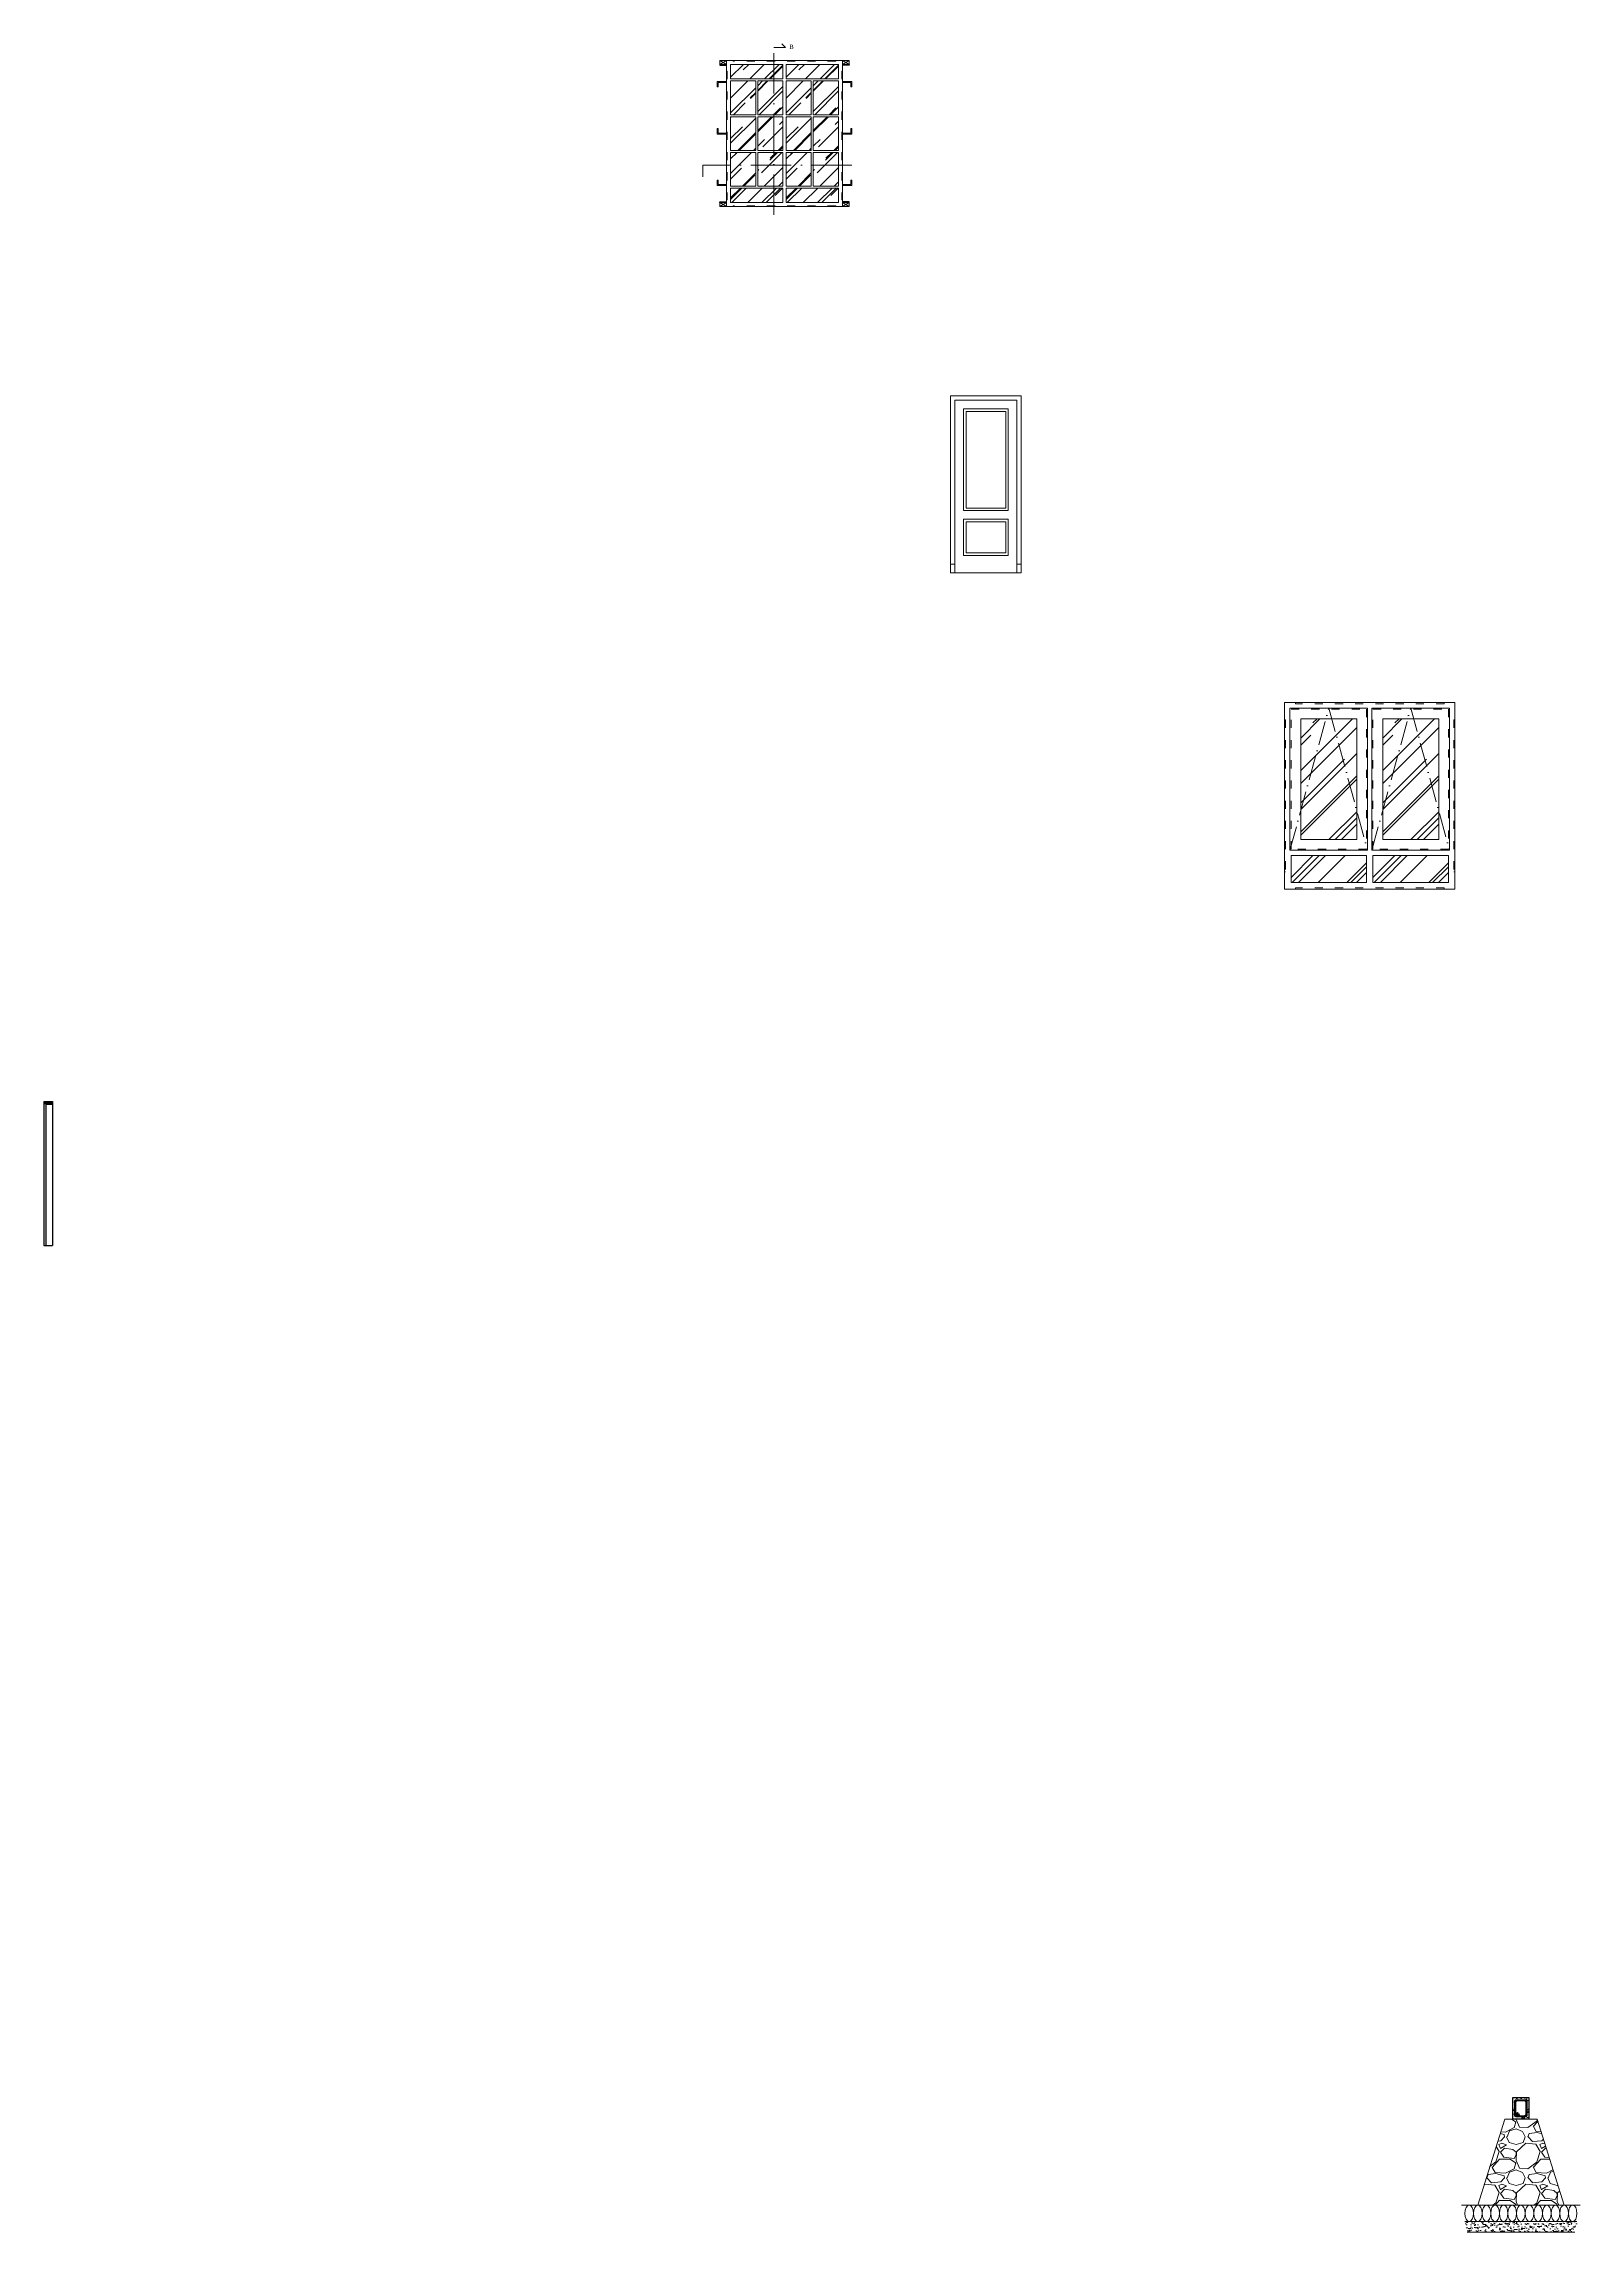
# Model space of a CAD drawing. Header units: millimetres. Extents: x -12161372 to 46643, y -9506984 to 15358.
# Drawn here: x 42121 to 44401, y 3277 to 6526 of the extents above; entities that cross this region are included whole.
import ezdxf

# ---------------------------------------------------------------- set-up
doc = ezdxf.new("R2010")
doc.units = ezdxf.units.MM
doc.linetypes.add('ACAD_ISO03W100', pattern=[30, 12, -18])
doc.linetypes.add('ACAD_ISO10W100', pattern=[18, 12, -3, 0, -3])
doc.layers.add('8', color=8, linetype='Continuous')
doc.layers.add('sloof', color=7, linetype='Continuous')
for name, color, linetype, lineweight in [('dimensi', 50, 'Continuous', 5), ('garis potongan', 3, 'ACAD_ISO10W100', 18), ('hatch', 7, 'Continuous', 5), ('jendela', 7, 'Continuous', 15), ('pintu', 7, 'Continuous', 13), ('pondasi', 7, 'Continuous', 13), ('teks', 255, 'Continuous', 5)]:
    doc.layers.add(name, color=color, linetype=linetype, lineweight=lineweight)
doc.styles.add('teks3', font='times.ttf', dxfattribs={"height": 25})

msp = doc.modelspace()

# ---------------------------------------------------------------- hatches: boundary and pattern name
at = {"layer": '8'}
h = msp.add_hatch(dxfattribs=at)
h.set_pattern_fill('STEEL', color=256, scale=15, style=0)
h.set_pattern_definition([(45, (37269.1266, 1920.421), (-1.3258252, 1.3258252), []), (45, (37269.1266, 1921.3585), (-1.3258252, 1.3258252), [])])
h.paths.add_polyline_path([(42120.94, 4955.507), (42120.94, 4952.507), (42123.94, 4952.507), (42123.94, 4951.507), (42133.94, 4951.507), (42133.94, 4955.507)])
at = {"layer": 'hatch'}
h = msp.add_hatch(dxfattribs=at)
h.set_pattern_fill('AR-RROOF', color=256, scale=1.25, angle=45)
h.set_pattern_definition([(45, (40298.78, 9822.96), (26.94077, 71.84205), [476.25, -63.5, 158.75, -31.75]), (45, (40317.413, 9864.044), (-52.31, 7.4087), [95.25, -10.4775, 190.5, -23.8125]), (45, (40290.92, 9853.268), (101.7014, 131.78526), [254, -44.45, 127, -31.75])])
h.paths.add_polyline_path([(43217.682, 6473.484), (43217.682, 6494.984), (43140.182, 6494.984), (43140.182, 6473.484)])
h.paths.add_polyline_path([(43140.182, 6420.484), (43177.432, 6420.484), (43177.432, 6470.484), (43140.182, 6470.484)])
h.paths.add_polyline_path([(43217.682, 6470.484), (43180.432, 6470.484), (43180.432, 6420.484), (43217.682, 6420.484)])
h.paths.add_polyline_path([(43180.432, 6367.484), (43217.682, 6367.484), (43217.682, 6417.484), (43180.432, 6417.484)])
h.paths.add_polyline_path([(43177.432, 6417.484), (43140.182, 6417.484), (43140.182, 6367.484), (43177.432, 6367.484)])
h.paths.add_polyline_path([(43140.182, 6314.484), (43177.432, 6314.484), (43177.432, 6364.484), (43140.182, 6364.484)])
h.paths.add_polyline_path([(43217.682, 6364.484), (43180.432, 6364.484), (43180.432, 6314.484), (43217.682, 6314.484)])
h.paths.add_polyline_path([(43217.682, 6289.984), (43217.682, 6311.484), (43140.182, 6311.484), (43140.182, 6289.984)])
h = msp.add_hatch(dxfattribs=at)
h.set_pattern_fill('AR-RROOF', color=256, scale=1.25, angle=45)
h.set_pattern_definition([(45, (40381.28, 9822.96), (26.94077, 71.84205), [476.25, -63.5, 158.75, -31.75]), (45, (40399.913, 9864.044), (-52.31, 7.4087), [95.25, -10.4775, 190.5, -23.8125]), (45, (40373.42, 9853.268), (101.7014, 131.78526), [254, -44.45, 127, -31.75])])
h.paths.add_polyline_path([(43300.182, 6494.984), (43222.682, 6494.984), (43222.682, 6473.484), (43300.182, 6473.484)])
h.paths.add_polyline_path([(43259.932, 6470.484), (43222.682, 6470.484), (43222.682, 6420.484), (43259.932, 6420.484)])
h.paths.add_polyline_path([(43300.182, 6470.484), (43262.932, 6470.484), (43262.932, 6420.484), (43300.182, 6420.484)])
h.paths.add_polyline_path([(43300.182, 6417.484), (43262.932, 6417.484), (43262.932, 6367.484), (43300.182, 6367.484)])
h.paths.add_polyline_path([(43259.932, 6417.484), (43222.682, 6417.484), (43222.682, 6367.484), (43259.932, 6367.484)])
h.paths.add_polyline_path([(43259.932, 6364.484), (43222.682, 6364.484), (43222.682, 6314.484), (43259.932, 6314.484)])
h.paths.add_polyline_path([(43300.182, 6364.484), (43262.932, 6364.484), (43262.932, 6314.484), (43300.182, 6314.484)])
h.paths.add_polyline_path([(43300.182, 6311.484), (43222.682, 6311.484), (43222.682, 6289.984), (43300.182, 6289.984)])
h = msp.add_hatch(dxfattribs=at)
h.set_pattern_fill('AR-RROOF', color=256, scale=2, angle=45)
h.set_pattern_definition([(45, (40699.515, 10474.415), (43.10523, 114.94728), [762, -101.6, 254, -50.8]), (45, (40729.33, 10540.15), (-83.696, 11.85394), [152.4, -16.764, 304.8, -38.1]), (45, (40686.942, 10522.908), (162.72224, 210.85641), [406.4, -71.12, 203.2, -50.8])])
h.paths.add_polyline_path([(44069.463, 5523.577), (43986.263, 5523.577), (43986.263, 5344.377), (44069.463, 5344.377)])
h.paths.add_polyline_path([(44083.863, 5320.377), (43971.863, 5320.377), (43971.863, 5280.377), (44083.863, 5280.377)])
h = msp.add_hatch(dxfattribs=at)
h.set_pattern_fill('AR-RROOF', color=256, scale=2, angle=45)
h.set_pattern_definition([(45, (40821.115, 10474.415), (43.10523, 114.94728), [762, -101.6, 254, -50.8]), (45, (40850.93, 10540.15), (-83.696, 11.85394), [152.4, -16.764, 304.8, -38.1]), (45, (40808.542, 10522.908), (162.72224, 210.85641), [406.4, -71.12, 203.2, -50.8])])
h.paths.add_polyline_path([(44191.063, 5523.577), (44107.863, 5523.577), (44107.863, 5344.377), (44191.063, 5344.377)])
h.paths.add_polyline_path([(44205.463, 5320.377), (44093.463, 5320.377), (44093.463, 5280.377), (44205.463, 5280.377)])
h = msp.add_hatch(dxfattribs=at)
h.set_pattern_fill('AR-CONC', color=256, scale=0.08)
h.set_pattern_definition([(50, (37166.665, 3543.191), (14.574774, -1.275127), [1.524, -16.764]), (355, (37166.665, 3543.191), (-2.819474, 15.284548), [1.2192, -13.411247]), (100.45144, (37167.88, 3543.085), (11.7553, 14.00942), [1.2952, -14.24722]), (46.1842, (37166.665, 3547.255), (21.686323, -3.363386), [2.286, -25.146]), (96.63556, (37168.472, 3546.975), (18.99233, 19.79409), [1.9428, -21.37085]), (351.18415, (37166.665, 3547.255), (18.99233, 19.79409), [1.8288, -20.11678]), (21, (37168.697, 3546.239), (12.129151, -8.181216), [1.524, -16.764]), (326, (37168.697, 3546.239), (4.944162, 14.735037), [1.2192, -13.4112]), (71.45144, (37169.708, 3545.557), (17.073314, 6.553822), [1.2952, -14.247195]), (37.5, (37166.665, 3543.191), (0.2470883, 6.764403), [0, -13.24864, 0, -13.6144, 0, -13.462]), (7.5, (37166.665, 3543.191), (5.345573, 8.014446), [0, -7.76224, 0, -12.94384, 0, -5.1308]), (327.5, (37162.1336, 3543.191), (10.8472476, -0.4582995), [0, -5.08, 0, -15.8496, 0, -21.0312]), (317.5, (37160.102, 3543.191), (11.850335, 2.034119), [0, -6.604, 0, -10.52576, 0, -14.9352])])
h.paths.add_polyline_path([(44319.724, 3472.187, 1.88039364), (44320.508, 3471.472, 0.3793822)], flags=0)
h.paths.add_polyline_path([(44325.004, 3476.667), (44301.004, 3476.667), (44301.004, 3444.667), (44325.004, 3444.667)])
h.paths.add_polyline_path([(44304.204, 3471.867), (44304.204, 3449.467, 0.41421356), (44305.804, 3447.867), (44320.204, 3447.867, 0.41421356), (44321.804, 3449.467), (44321.804, 3471.867, 0.41421356), (44320.204, 3473.467), (44305.804, 3473.467, 0.41421356)], flags=16)
h.paths.add_polyline_path([(44306.284, 3449.147, 1.88039364), (44305.5, 3449.863, 0.3793822)], flags=0)
h = msp.add_hatch(dxfattribs=at)
h.set_pattern_fill('GRAVEL', color=256, scale=2.4)
h.set_pattern_definition([(228.01279, (37034.1123, 3357.1375), (-487.68, -548.64), [8.2013, -811.9316]), (184.96974, (37028.6259, 3351.0415), (731.5199997, 60.9600035), [14.0737, -1393.29717]), (132.51045, (37014.605, 3349.8223), (609.6000003, -670.5599998), [9.92356, -982.43335]), (267.27369, (36990.8307, 3334.5823), (60.9600001, 1219.2), [12.8161, -1268.7945]), (292.833654, (36990.221, 3321.7807), (-304.8, 731.52), [12.5672, -1244.1554]), (357.27369, (36995.0979, 3310.1983), (-1219.2, 60.9600001), [12.8161, -1268.7945]), (37.69424, (37007.8995, 3309.5887), (-792.47999996, -609.60000005), [16.94865, -1677.91477]), (72.25533, (37021.3107, 3319.952), (426.7200001, 1341.12), [16.00127, -1584.12616]), (121.429566, (37026.1875, 3335.192), (-487.6800001, 792.48), [12.8595, -1273.0931]), (175.23636, (37019.482, 3346.1647), (670.56, -60.96), [14.6811, -719.3745]), (222.397438, (37004.8515, 3347.384), (-731.52, -670.56), [18.98587, -1879.60254]), (138.814075, (37051.181, 3333.973), (-426.72, 365.76), [6.4801, -641.5336]), (171.469234, (37046.3043, 3338.24), (792.48, -121.9199999), [12.32837, -1220.51134]), (225, (37034.112, 3340.07), (-9e-15, -60.96), [8.621, -77.58943]), (203.19859, (37029.845, 3347.384), (304.8, 121.92), [4.6426, -459.61494]), (291.80141, (37025.578, 3345.555), (-60.96, 182.88), [6.56557, -321.71407]), (30.96376, (37028.016, 3339.459), (182.88, 121.92), [10.66367, -344.79116]), (161.56505, (37037.16, 3344.946), (121.92, -60.96), [7.7109, -185.06155]), (16.38954, (36990.221, 3345.555), (609.6, 182.88), [10.8021, -1069.41184]), (70.346176, (37000.5843, 3348.603), (-243.84, -670.56), [9.06237, -897.17318]), (293.19859, (37037.16, 3357.1375), (-121.92, 304.8), [9.2851, -454.9724]), (343.61046, (37040.818, 3348.603), (-609.6, 182.88), [10.8021, -1069.41184]), (339.44395, (36990.221, 3307.76), (-304.8, 121.92), [10.41684, -510.42562]), (294.77514, (36999.9747, 3304.1023), (-304.8000004, 670.5599998), [8.72813, -864.08624]), (66.80141, (37037.77, 3296.1775), (121.92, 304.8), [9.2851, -454.9724]), (17.354025, (37041.4275, 3304.712), (-792.48, -243.84), [10.2188, -1011.65702]), (69.44395, (37007.8995, 3296.1775), (-121.92, -304.8), [5.2084, -515.63405]), (101.30993, (37034.112, 3296.178), (-60.96, 243.84), [3.10835, -307.7279]), (165.96376, (37033.503, 3299.226), (182.88, -60.96), [12.5672, -238.7773]), (186.009006, (37021.3107, 3302.2735), (609.6, 60.96), [11.6464, -1152.99276]), (303.69007, (37028.016, 3333.973), (-60.96, 121.92), [8.79177, -211.00263]), (353.157227, (37032.893, 3326.6575), (1036.32, -121.91999995), [15.34936, -1519.5842]), (60.9454, (37048.133, 3324.829), (-243.84, -426.72), [6.2762, -621.3454]), (90, (37051.18, 3330.315), (-60.96, 60.96), [3.6576, -57.3024]), (120.25644, (37020.0915, 3304.1023), (243.84, -426.72), [8.4688, -838.4146]), (48.01279, (37015.8243, 3311.4175), (487.68, 548.64), [16.40263, -803.7303]), (0, (37026.8, 3323.61), (60.96, 60.96), [15.8496, -45.1104]), (325.304846, (37042.6467, 3323.6095), (609.6000002, -426.7199997), [9.63863, -954.2236]), (254.0546, (37050.5715, 3318.123), (-60.96, -243.84), [8.8759, -434.9196]), (207.645975, (37048.133, 3309.5887), (-1158.24, -609.5999999), [14.4515, -1430.69915]), (175.42608, (37035.3315, 3302.883), (-792.48, 60.96), [15.2887, -1513.5803])])
h.paths.add_polyline_path([(44249.004, 3316.667), (44377.004, 3316.667), (44337.004, 3444.667), (44289.004, 3444.667)])
h = msp.add_hatch(dxfattribs=at)
h.set_pattern_fill('AR-SAND', color=256, scale=0.16)
h.set_pattern_definition([(37.5, (36990.221, 3296.1775), (-0.256005, 7.830612), [0, -6.17728, 0, -6.9088, 0, -6.604]), (7.5, (36990.221, 3296.178), (7.192373, 11.469202), [0, -3.33248, 0, -5.56768, 0, -2.1336]), (327.5, (36985.222, 3296.1775), (12.655878, 0.022995), [0, -2.032, 0, -7.3152, 0, -9.5504]), (317.5, (36985.222, 3296.178), (12.216903, 3.566869), [0, -1.016, 0, -4.79552, 0, -5.4864])])
h.paths.add_polyline_path([(44393.004, 3276.667), (44396.204, 3292.667), (44229.804, 3292.667), (44233.004, 3276.667)])

# ---------------------------------------------------------------- linework, layer by layer
for p, q in [((42120.94, 4955.507), (42120.94, 4741.507)), ((42120.94, 4955.507), (42133.94, 4955.507)), ((42120.94, 4952.507), (42123.94, 4952.507)), ((42123.94, 4952.507), (42123.94, 4741.507)), ((42123.94, 4951.507), (42133.94, 4951.507)), ((42133.94, 4955.507), (42133.94, 4741.507)), ((42120.94, 4741.507), (42133.94, 4741.507))]:
    msp.add_line(p, q)
at = {"layer": 'dimensi', "lineweight": 30}
for points in [[(43124.182, 6494.984), (43124.182, 6493.984), (43134.182, 6493.984)], [(43316.182, 6494.984), (43316.182, 6493.984), (43306.182, 6493.984)], [(43124.182, 6289.984), (43124.182, 6290.984), (43134.182, 6290.984)], [(43316.182, 6289.984), (43316.182, 6290.984), (43306.182, 6290.984)]]:
    msp.add_lwpolyline(points, dxfattribs=at)
at = {"layer": 'garis potongan', "ltscale": 5}
msp.add_line((43216.393, 6525.741), (43221.696, 6520.438), dxfattribs=at)
for points in [[(43204.196, 6271.688), (43204.196, 6520.438), (43221.696, 6520.438)], [(43320.187, 6345.473), (43098.937, 6345.473), (43098.937, 6327.973)]]:
    msp.add_lwpolyline(points, dxfattribs=at)
at = {"layer": 'hatch', "extrusion": (0, 0, -1)}
for centre in [(44236.204, 3304.667), (44249.004, 3304.667), (44261.804, 3304.667), (44274.604, 3304.667), (44287.404, 3304.667), (44300.204, 3304.667)]:
    msp.add_ellipse(centre, major_axis=(0, 12), ratio=0.53333333, dxfattribs=at)
at = {"layer": 'hatch'}
for centre in [(44313.004, 3304.667), (44325.804, 3304.667), (44338.604, 3304.667), (44351.404, 3304.667), (44364.204, 3304.667), (44377.004, 3304.667), (44389.804, 3304.667)]:
    msp.add_ellipse(centre, major_axis=(0, 12), ratio=0.53333333, dxfattribs=at)
at = {"layer": 'jendela'}
for points in [[(43134.182, 6500.984), (43306.182, 6500.984), (43306.182, 6283.984), (43134.182, 6283.984)], [(43140.182, 6494.984), (43217.682, 6494.984), (43217.682, 6473.484), (43140.182, 6473.484)], [(43177.432, 6420.484), (43140.182, 6420.484), (43140.182, 6470.484), (43177.432, 6470.484)], [(43217.682, 6470.484), (43180.432, 6470.484), (43180.432, 6420.484), (43217.682, 6420.484)], [(43300.182, 6494.984), (43222.682, 6494.984), (43222.682, 6473.484), (43300.182, 6473.484)], [(43259.932, 6420.484), (43222.682, 6420.484), (43222.682, 6470.484), (43259.932, 6470.484)], [(43300.182, 6470.484), (43262.932, 6470.484), (43262.932, 6420.484), (43300.182, 6420.484)], [(43177.432, 6367.484), (43140.182, 6367.484), (43140.182, 6417.484), (43177.432, 6417.484)], [(43217.682, 6417.484), (43180.432, 6417.484), (43180.432, 6367.484), (43217.682, 6367.484)], [(43259.932, 6367.484), (43222.682, 6367.484), (43222.682, 6417.484), (43259.932, 6417.484)], [(43300.182, 6417.484), (43262.932, 6417.484), (43262.932, 6367.484), (43300.182, 6367.484)], [(43177.432, 6314.484), (43140.182, 6314.484), (43140.182, 6364.484), (43177.432, 6364.484)], [(43217.682, 6364.484), (43180.432, 6364.484), (43180.432, 6314.484), (43217.682, 6314.484)], [(43259.932, 6314.484), (43222.682, 6314.484), (43222.682, 6364.484), (43259.932, 6364.484)], [(43300.182, 6364.484), (43262.932, 6364.484), (43262.932, 6314.484), (43300.182, 6314.484)], [(43140.182, 6289.984), (43217.682, 6289.984), (43217.682, 6311.484), (43140.182, 6311.484)], [(43300.182, 6289.984), (43222.682, 6289.984), (43222.682, 6311.484), (43300.182, 6311.484)], [(44215.063, 5547.577), (43962.263, 5547.577), (43962.263, 5270.777), (44215.063, 5270.777)], [(44085.463, 5328.377), (43970.263, 5328.377), (43970.263, 5539.577), (44085.463, 5539.577)], [(43986.263, 5523.577), (44069.463, 5523.577), (44069.463, 5344.377), (43986.263, 5344.377)], [(44207.063, 5328.377), (44091.863, 5328.377), (44091.863, 5539.577), (44207.063, 5539.577)], [(44107.863, 5523.577), (44191.063, 5523.577), (44191.063, 5344.377), (44107.863, 5344.377)], [(44083.863, 5320.377), (43971.863, 5320.377), (43971.863, 5280.377), (44083.863, 5280.377)], [(44205.463, 5320.377), (44093.463, 5320.377), (44093.463, 5280.377), (44205.463, 5280.377)]]:
    msp.add_lwpolyline(points, close=True, dxfattribs=at)
at = {"layer": 'jendela', "linetype": 'ACAD_ISO03W100'}
for points in [[(44083.863, 5329.977), (43971.863, 5329.977), (43971.863, 5537.977), (44083.863, 5537.977)], [(44205.463, 5329.977), (44093.463, 5329.977), (44093.463, 5537.977), (44205.463, 5537.977)]]:
    msp.add_lwpolyline(points, close=True, dxfattribs=at)
at = {"layer": 'pintu'}
for p, q in [((43134.182, 6494.984), (43124.182, 6500.984)), ((43124.182, 6494.984), (43134.182, 6500.984)), ((43306.182, 6494.984), (43316.182, 6500.984)), ((43316.182, 6494.984), (43306.182, 6500.984)), ((43134.182, 6289.984), (43124.182, 6283.984)), ((43124.182, 6289.984), (43134.182, 6283.984)), ((43306.182, 6289.984), (43316.182, 6283.984)), ((43316.182, 6289.984), (43306.182, 6283.984)), ((43472.899, 5753.228), (43466.499, 5753.228)), ((43565.059, 5753.228), (43571.459, 5753.228)), ((43571.459, 5753.228), (43565.059, 5753.228))]:
    msp.add_line(p, q, dxfattribs=at)
for points in [[(43134.182, 6500.984), (43124.182, 6500.984), (43124.182, 6494.984), (43134.182, 6494.984)], [(43306.182, 6500.984), (43316.182, 6500.984), (43316.182, 6494.984), (43306.182, 6494.984)], [(43134.182, 6469.734), (43120.182, 6469.734), (43120.182, 6461.734), (43121.682, 6461.734), (43121.682, 6468.234), (43134.182, 6468.234)], [(43306.182, 6469.734), (43320.182, 6469.734), (43320.182, 6461.734), (43318.682, 6461.734), (43318.682, 6468.234), (43306.182, 6468.234)], [(43134.182, 6391.734), (43120.182, 6391.734), (43120.182, 6399.734), (43121.682, 6399.734), (43121.682, 6393.234), (43134.182, 6393.234)], [(43306.182, 6391.734), (43320.182, 6391.734), (43320.182, 6399.734), (43318.682, 6399.734), (43318.682, 6393.234), (43306.182, 6393.234)], [(43134.182, 6315.234), (43120.182, 6315.234), (43120.182, 6323.234), (43121.682, 6323.234), (43121.682, 6316.734), (43134.182, 6316.734)], [(43306.182, 6315.234), (43320.182, 6315.234), (43320.182, 6323.234), (43318.682, 6323.234), (43318.682, 6316.734), (43306.182, 6316.734)], [(43134.182, 6283.984), (43124.182, 6283.984), (43124.182, 6289.984), (43134.182, 6289.984)], [(43306.182, 6283.984), (43316.182, 6283.984), (43316.182, 6289.984), (43306.182, 6289.984)], [(43571.459, 6002.828), (43466.499, 6002.828), (43466.499, 5740.428), (43571.459, 5740.428)], [(43565.059, 5996.428), (43472.899, 5996.428), (43472.899, 5740.428), (43565.059, 5740.428)], [(43552.259, 5832.588), (43485.699, 5832.588), (43485.699, 5983.628), (43552.259, 5983.628)], [(43548.419, 5836.428), (43489.539, 5836.428), (43489.539, 5979.788), (43548.419, 5979.788)], [(43485.699, 5819.788), (43552.259, 5819.788), (43552.259, 5766.028), (43485.699, 5766.028)], [(43489.539, 5815.948), (43548.419, 5815.948), (43548.419, 5769.868), (43489.539, 5769.868)]]:
    msp.add_lwpolyline(points, close=True, dxfattribs=at)
at = {"layer": 'pintu', "linetype": 'ACAD_ISO03W100'}
for points in [[(43296.182, 6500.984), (43296.182, 6499.984), (43144.182, 6499.984), (43144.182, 6500.984)], [(43134.182, 6484.984), (43135.182, 6484.984), (43135.182, 6293.984), (43134.182, 6293.984)], [(43306.182, 6484.984), (43305.182, 6484.984), (43305.182, 6293.984), (43306.182, 6293.984)], [(43296.182, 6283.984), (43296.182, 6284.984), (43144.182, 6284.984), (43144.182, 6283.984)], [(44199.063, 5547.577), (44199.063, 5545.977), (43978.263, 5545.977), (43978.263, 5547.577)], [(43962.263, 5521.977), (43963.863, 5521.977), (43963.863, 5296.377), (43962.263, 5296.377)], [(44215.063, 5521.977), (44213.463, 5521.977), (44213.463, 5296.377), (44215.063, 5296.377)], [(44199.063, 5270.777), (44199.063, 5272.377), (43978.263, 5272.377), (43978.263, 5270.777)]]:
    msp.add_lwpolyline(points, dxfattribs=at)
at = {"layer": 'pintu', "linetype": 'ACAD_ISO10W100', "ltscale": 3}
for points in [[(43970.263, 5328.377), (44027.863, 5539.577), (44085.463, 5328.377)], [(44091.863, 5328.377), (44149.463, 5539.577), (44207.063, 5328.377)]]:
    msp.add_lwpolyline(points, dxfattribs=at)
at = {"layer": 'pondasi'}
for p, q in [((44249.004, 3316.667), (44289.004, 3444.667)), ((44289.004, 3444.667), (44337.004, 3444.667)), ((44337.004, 3444.667), (44377.004, 3316.667)), ((44225.004, 3316.667), (44401.004, 3316.667)), ((44229.804, 3292.667), (44396.204, 3292.667)), ((44233.004, 3276.667), (44393.004, 3276.667))]:
    msp.add_line(p, q, dxfattribs=at)
at = {"layer": 'sloof'}
for p, q in [((44305.484, 3452.078), (44307.973, 3454.567)), ((44305.484, 3450.267), (44308.878, 3453.661)), ((44306.444, 3449.147), (44309.838, 3452.541)), ((44306.974, 3447.867), (44310.743, 3451.636)), ((44307.973, 3454.567), (44308.878, 3453.661)), ((44310.743, 3451.636), (44309.838, 3452.541))]:
    msp.add_line(p, q, dxfattribs=at)
msp.add_lwpolyline([(44301.004, 3476.667), (44325.004, 3476.667), (44325.004, 3444.667), (44301.004, 3444.667)], close=True, dxfattribs=at)
msp.add_lwpolyline([(44305.804, 3473.467), (44320.204, 3473.467, -0.41421356), (44321.804, 3471.867), (44321.804, 3449.467, -0.41421356), (44320.204, 3447.867), (44305.804, 3447.867, -0.41421356), (44304.204, 3449.467), (44304.204, 3471.867, -0.41421356)], format="xyb", close=True, dxfattribs=at)
msp.add_lwpolyline([(44306.444, 3449.147), (44306.284, 3449.147, -0.41421356), (44305.484, 3449.947), (44305.484, 3471.387, -0.41421356), (44306.284, 3472.187), (44319.724, 3472.187, -0.41421356), (44320.524, 3471.387), (44320.524, 3449.947, -0.41421356), (44319.724, 3449.147), (44308.254, 3449.147)], format="xyb", dxfattribs=at)
for centre in [(44306.14, 3471.472), (44306.14, 3449.863), (44319.868, 3471.472), (44319.868, 3449.863)]:
    msp.add_circle(centre, 0.64, dxfattribs=at)

# ---------------------------------------------------------------- texts
at = {"layer": 'teks', "ltscale": 5, "insert": (43230.608, 6521.193), "char_height": 6.25, "attachment_point": 5, "style": 'teks3'}
msp.add_mtext_dynamic_manual_height_columns('B', width=6.89196, gutter_width=25, heights=[0], dxfattribs=at)

doc.saveas('drawing.dxf')
